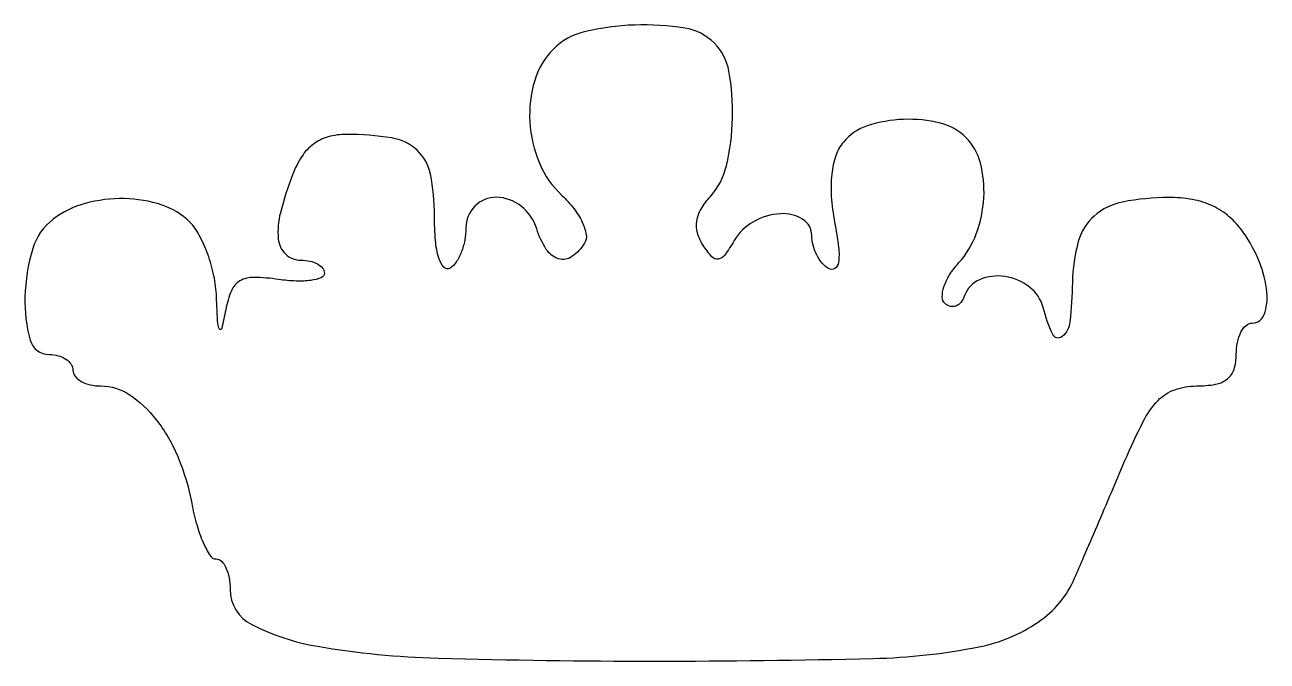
# Model space of a CAD drawing. Extents: x -0.1 to 79, y 0.5 to 41.
import ezdxf

# ---------------------------------------------------------------- set-up
doc = ezdxf.new("R2010")
doc.units = 0

msp = doc.modelspace()

# ---------------------------------------------------------------- linework, layer by layer
msp.add_lwpolyline([(33.571429, 39.428571, 0.123929), (32.372747, 37.423406, 0.087616), (32.06405, 34.806303, 0.085112), (32.673348, 32.17072, 0.10634), (34.106352, 30.115545, -0.040727), (34.863549, 29.285213, -0.053847), (35.398511, 28.413376, -0.0653), (35.651411, 27.630229, -0.18598), (35.547335, 27.07659, -0.100872), (34.745686, 26.224043, -0.231329), (33.897497, 26.086786, -0.180643), (33.108652, 26.688537, -0.063679), (32.5, 28, 0.148793), (31.512434, 29.435034, 0.166388), (29.937057, 29.997395, 0.203152), (28.568875, 29.438615, 0.198084), (28, 28.059017, -0.046881), (27.925923, 27.270704, -0.046318), (27.70625, 26.50665, -0.050262), (27.383556, 25.876024, -0.111412), (27, 25.5, -0.362819), (26.598427, 25.557624, -0.110641), (26.274163, 26.134906, -0.052718), (26.063891, 27.251936, -0.020184), (26, 28.833994, 0.048331), (25.743803, 31.478227, 0.159609), (24.900479, 32.986873, 0.147732), (23.280767, 33.771653, 0.039482), (20.393462, 34, 0.066777), (19.233846, 33.844435, 0.094545), (18.300848, 33.387699, 0.088738), (17.561271, 32.593839, 0.052468), (16.975249, 31.4349, 0.026822), (16.201355, 29.016365, 0.088306), (16.068146, 27.352753, 0.17917), (16.534934, 26.388477, 0.193717), (17.5, 26, -0.053158), (18.073877, 25.938815, -0.072963), (18.559375, 25.757125, -0.092791), (18.885377, 25.48871, -0.176015), (19, 25.173193, -0.310415), (18.80135, 24.884051, -0.057824), (18.143082, 24.715029, -0.044112), (17.201032, 24.670105, -0.02631), (16.082831, 24.774535, 0.030772), (14.51657, 24.906734, 0.136349), (13.628809, 24.681615, 0.165868), (13.080846, 24.060214, 0.0516), (12.719013, 22.851342, -0.007463), (12.471725, 21.647778, -0.651689), (12.335266, 21.620386, -0.140641), (12.220675, 21.950269, -0.003016), (12.136182, 23.678571, 0.041281), (11.968325, 25.010831, 0.034329), (11.578396, 26.385045, 0.035642), (11.04131, 27.599572, 0.074583), (10.428571, 28.428571, 0.118221), (8.669247, 29.507339, 0.07364), (6.272025, 29.913121, 0.071518), (3.782261, 29.607535, 0.096393), (1.75, 28.607954, 0.158442), (0.448224, 26.734329, 0.066075), (-0.050913, 23.660787, 0.075824), (0.286022, 20.920109, 0.336144), (1.5, 20, -0.064853), (2.073457, 19.925306, -0.082425), (2.559375, 19.70625, -0.098894), (2.884432, 19.381354, -0.148195), (3, 19, 0.172936), (3.136041, 18.618435, 0.093631), (3.522217, 18.29375, 0.073992), (4.097665, 18.07407, 0.054295), (4.777759, 18, -0.148319), (6.585946, 17.45156, -0.080655), (8.29955, 15.855355, -0.066974), (9.693386, 13.455278, -0.051783), (10.55601, 10.553132, 0.022708), (10.875973, 9.191849, 0.034096), (11.287835, 8.043733, 0.036597), (11.726248, 7.213328, 0.258507), (12.111291, 7, -0.203457), (12.45094, 6.855824, -0.083924), (12.738942, 6.435281, -0.064096), (12.934706, 5.813464, -0.044276), (13, 5.077552, 0.282625), (14.385553, 2.822124, 0.075415), (18.566257, 1.443697, 0.035044), (26.224663, 0.691662, 0.006956), (40, 0.5, 0.006053), (53.903789, 0.668333, 0.042703), (60.61959, 1.407118, 0.100436), (64.402448, 2.984772, 0.142371), (66.717492, 5.774743, 0.001026), (67.30935, 7.14495, 0.00037), (68.145115, 9.094768, 0.000367), (69.057333, 11.231652, 0.000437), (69.915114, 13.25, -0.017554), (71.07487, 15.738659, -0.073288), (72.029635, 17.083099, -0.117385), (73.083049, 17.763176, -0.085097), (74.464463, 18, 0.043596), (75.669607, 18.10528, 0.124028), (76.433058, 18.447197, 0.150894), (76.856271, 19.061312, 0.076115), (77, 20, -0.048028), (77.073693, 20.765418, -0.068025), (77.29375, 21.4125, -0.088204), (77.618118, 21.848523, -0.191087), (78, 22, 0.315749), (78.768937, 22.539355, 0.111329), (78.94709, 23.949349, 0.072227), (78.473878, 25.880851, 0.056697), (77.443296, 27.777494, 0.061602), (76.554594, 28.762471, 0.069788), (75.486853, 29.453411, 0.065171), (74.208291, 29.855695, 0.044897), (72.693296, 29.984687, 0.046399), (69.769782, 29.698659, 0.134005), (67.959176, 28.809068, 0.147233), (66.950883, 27.183987, 0.060331), (66.57857, 24.587977, -0.020877), (66.418933, 22.08444, -0.192555), (65.921031, 21.141634, -0.498178), (65.322516, 21.275418, -0.042708), (64.710251, 23, 0.167264), (63.849884, 24.292691, 0.126395), (62.268489, 24.962489, 0.138982), (60.669624, 24.758315, 0.209112), (59.720238, 23.75, -0.078726), (59.489736, 23.328221, -0.132537), (59.1707, 23.085699, -0.158686), (58.815165, 23.060166, -0.127586), (58.476369, 23.243869, -0.209141), (58.294608, 23.66459, -0.079779), (58.400959, 24.30822, -0.061151), (58.76226, 25.06557, -0.042096), (59.339464, 25.82261, 0.095433), (60.459872, 27.669573, 0.074467), (60.941638, 29.971322, 0.078392), (60.721554, 32.191701, 0.133316), (59.8, 33.8, 0.136933), (58.17951, 34.713308, 0.069646), (55.834367, 34.953309, 0.069879), (53.524047, 34.540977, 0.141413), (52.009097, 33.510962, 0.092441), (51.525218, 32.642576, 0.053769), (51.268008, 31.473575, 0.044811), (51.240136, 30.050171, 0.028873), (51.450432, 28.412527, -0.014868), (51.701539, 26.812938, -0.064142), (51.69949, 25.852299, -0.215852), (51.460908, 25.467854, -0.293998), (51.06378, 25.460582, -0.083816), (50.656621, 25.818276, -0.053439), (50.312485, 26.348196, -0.051995), (50.078861, 26.959057, -0.065441), (50, 27.559017, 0.260377), (49.417745, 28.601313, 0.154841), (47.999607, 28.95538, 0.113807), (46.282595, 28.444475, 0.131343), (45.067986, 27.25, -0.022969), (44.458326, 26.316397, -0.205504), (44.047837, 26.069775, -0.252678), (43.640113, 26.222942, -0.034135), (43.068886, 26.977161, -0.078158), (42.726332, 27.736144, -0.106188), (42.684105, 28.484327, -0.094382), (42.957269, 29.248253, -0.051031), (43.55059, 30.055901, 0.127587), (44.571226, 32.007961, 0.050635), (44.95661, 35.031591, 0.050569), (44.730979, 38.015921, 0.153408), (43.8, 39.8, 0.157693), (41.927283, 40.757382, 0.049058), (38.734391, 40.954765, 0.049206), (35.526985, 40.520325, 0.138994)], format="xyb", close=True)

doc.saveas('drawing.dxf')
